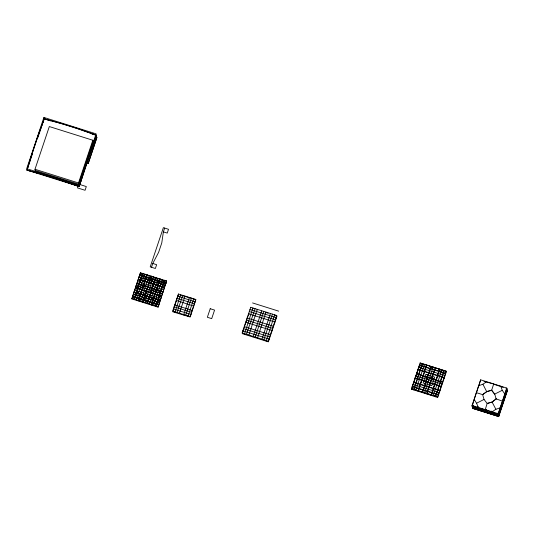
<?xml version="1.0" encoding="UTF-8"?>
<svg xmlns="http://www.w3.org/2000/svg" width="534" height="534" viewBox="0 0 534 534"><rect width="100%" height="100%" fill="white"/><g stroke="black" fill="none" stroke-linecap="round" stroke-linejoin="round"><path stroke-width="0.8" d="M476.401 392.951L478.664 385.735L482.91 384.213L486.648 381.723L487.182 382.257L493.696 383.939L491.634 390.341L494.751 394.252L491.62 390.127L486.694 391.529L482.643 394.633L476.348 392.65L472.176 406.16L485.152 409.872L498.282 414.371L506.879 388.732L506.005 388.418M504.697 394.786L504.77 393.945L502.26 390.301L500.745 386.162L500.358 386.402L494.491 384.48M474.252 399.512L476.535 403.217L484.038 399.452L487.222 403.504L492.114 402.109L496.153 398.885L502.507 401.161M164.659 228.071L163.384 231.869L161.769 242.937L158.618 252.328L152.777 263.476L151.502 267.274M485.326 411.914L485.713 409.465M485.76 411.888L486.147 409.438M486.454 410.225L486.234 412.041L485.293 411.727M35.584 172.375L51.725 176.607A56.297 10.34 18.5 0 1 62.598 180.025L79.085 186.059L84.292 169.138A56.297 5.687 -72.5 0 1 87.876 158.458L93.423 143.339L92.829 140.242L49.322 126.558L34.99 169.278L35.584 172.375L79.085 186.059L93.423 143.339M29.05 163.324L26.967 170.112L79.179 186.533L96.38 135.269L93.076 134.034M29.056 163.371L32.22 153.438A102.848 10.386 -72.5 0 1 38.668 134.214L44.168 118.848L47.392 119.669M158.071 307.157L166.561 280.951L158.071 307.157L131.965 298.947L134.788 290.169L140.455 272.747L166.568 281.004M136.777 290.743L133.954 299.521L142.458 273.381L136.724 290.469M137.125 290.843L134.301 299.621L142.805 273.488L137.071 290.576M141.103 291.991L138.286 300.776L146.81 274.75L141.076 291.838M141.45 292.091L138.633 300.876L147.157 274.856L141.423 291.944M140.622 301.45L149.22 275.818L166.668 281.525M145.789 293.406L142.972 302.191L151.509 276.225L145.775 293.313M150.141 294.775L147.324 303.559L155.855 277.593L150.127 294.681M149.32 304.186L157.924 278.554M154.152 296.09L151.336 304.867L159.86 278.855L154.126 295.943M154.506 296.21L151.683 304.987L160.207 278.962L154.473 296.05M158.531 297.578L155.708 306.362L164.212 280.223L158.478 297.311M158.878 297.692L156.055 306.469L164.559 280.33L158.825 297.418M175.399 303.746L172.816 311.796L190.171 317.036L195.858 299.707L181.647 295.382M243.671 329.251L242.262 333.637L268.362 341.847L276.966 316.215L275.504 315.721M244.145 327.789L244.846 325.593M411.674 389.259L417.308 371.904M30.198 160.5L26.967 170.112L43.141 174.491A89.318 16.407 18.5 0 1 62.718 180.652L79.179 186.533L84.412 169.759A89.318 9.018 -72.5 0 1 90.86 150.535L96.38 135.269L79.92 129.382A89.318 16.407 18.5 0 0 60.342 123.227L44.168 118.848L43.054 121.845M30.411 159.86L31.272 157.296M31.486 156.656L32.347 154.092M37.934 137.432L38.795 134.868M39.009 134.228L39.87 131.664M40.083 131.024L44.168 118.848L47.433 119.876M79.085 186.059L78.498 182.962L92.829 140.242M93.063 141.45L77.477 187.895L85.066 190.278L86.314 186.56L35.224 170.493M86.702 162.79L88.284 163.284L96.868 137.605L95.286 137.105M88.284 163.284L96.868 137.605M131.865 298.426L140.455 272.74M136.217 299.794L144.807 274.109M144.914 302.531L153.505 276.846M153.618 305.268L162.209 279.582M175.633 303.018L178.503 294.474M177.028 312.457L182.762 295.369M185.732 315.193L191.466 298.106M245.079 324.859L247.95 316.315M246.474 334.297L255.078 308.665M255.179 337.034L263.776 311.402M263.876 339.771L272.48 314.139M411.514 388.659L420.104 362.98L446.204 371.19L437.613 396.869L411.514 388.659L437.613 396.869M417.348 371.984L414.437 380.448M422.461 363.767L413.957 389.9M424.463 364.395L415.852 389.98M431.158 366.504L422.628 392.463M424.563 392.764L433.161 367.132M439.515 369.127L430.991 395.147M433.261 395.5L441.865 369.868M444.215 370.609L435.711 396.749L435.364 396.642L443.867 370.496L443.961 371.003M472.043 405.473L480.647 379.834L506.746 388.044L507.3 390.935L498.703 416.567L472.597 408.356L472.043 405.473L498.149 413.683L498.703 416.567M472.456 405.266L472.169 406.12L473.037 406.394L473.458 408.577L474.119 406.601M473.037 406.394L473.324 405.54M473.665 406.367L473.024 408.437L473.271 407.395L497.715 415.085M474.085 406.407L473.598 408.15L472.73 407.876L498.829 416.086L497.928 415.619M477.416 407.462L476.935 409.198M477.196 408.423L477.716 406.875M477.349 409.238L478.13 406.915M478.29 407.736L477.803 409.471L478.324 407.923M482.069 408.71L481.288 411.04M496.153 398.885L492.101 401.989L487.175 403.39L485.152 409.872M497.401 414.057L497.688 413.203L498.562 413.476L498.976 415.659L498.109 415.385L497.821 416.24L497.401 414.057L498.275 414.331L498.562 413.476M498.149 413.683L506.746 388.044M506.873 388.692L507 391.736L506.132 391.462M498.449 414.07L506.239 390.841L507.146 391.309L506.239 390.841M499.524 411.167L506.419 390.608L507.287 390.881M506.853 390.741L498.255 416.373L498.502 415.332M506.819 390.554L506.566 391.596M498.796 415.893L507.113 391.115M248.217 315.561L249.011 313.291M417.575 371.15L419.951 364.348M417.608 371.23L419.984 364.448M94.164 141.343L90.88 150.635A102.848 10.386 -72.5 0 0 84.425 169.859L79.179 186.533L62.738 180.752A102.848 18.89 18.5 0 0 43.161 174.591L26.967 170.112L32.2 153.338A89.318 9.018 -72.5 0 1 38.648 134.114L43.06 121.872M478.591 386.576L480.647 379.834M94.151 141.29L96.38 135.269L93.764 134.448M446.291 371.884L437.713 397.45L411.621 389.226M489.578 413.096L490.325 411.44M489.972 413.209L490.753 411.741M490.392 413.51L491.527 411.12M490.786 412.775L491.567 411.307M491.634 390.341L486.748 391.736L482.643 394.633L484.038 399.452M500.351 407.722L495.886 409.304L491.761 412.034M502.26 390.301L494.758 394.065L496.133 399.031M47.399 119.696L60.362 123.327A102.848 18.89 18.5 0 1 79.94 129.482L93.083 134.061M483.978 381.389L486.381 382.044M140.562 273.315L149.22 275.818M144.22 276.478L166.001 283.434L165.9 282.927L139.795 274.716L139.895 275.224L144.22 276.478L144.147 276.085M137.652 281.625L163.758 289.835M422.581 364.275L424.944 364.956M145.535 286.431L136.817 283.601L162.983 292.138L154.239 289.168M134.788 290.169L160.888 298.379M48.087 120.077L50.697 120.898M90.506 133.42L93.116 134.241M95.299 137.165L96.881 137.659M86.688 162.73L88.27 163.23M34.99 169.278L78.498 182.962M163.384 231.869L167.242 233.084L168.517 229.286L163.364 227.671L150.214 266.866L155.367 268.489L156.642 264.69L152.777 263.476M252.562 302.932L278.668 311.142M265.845 312.497L268.215 313.244M446.217 371.237L420.104 362.98M429.663 366.344L433.621 367.586M429.676 366.437L433.621 367.672M419.45 364.996L445.556 373.206L445.65 373.713M249.291 311.569L275.397 319.779M139.02 277.012L165.126 285.223M139.034 277.066L165.133 285.276M418.676 367.299L444.782 375.509M417.902 369.608L444.008 377.818L444.081 378.199M419.243 372.198L419.591 372.311M440.997 379.04L441.344 379.153M176.981 298.272L194.383 303.746M246.428 320.113L272.527 328.323M425.304 376.37L434.009 379.107M136.157 285.557L162.256 293.767L136.163 285.61M425.191 376.71L433.888 379.447M423.756 380.982L432.46 383.719M416.38 380.749L416.727 380.855M438.134 387.591L438.481 387.697M174.111 306.816L191.512 312.29M243.557 328.657L269.663 336.867M133.286 294.101L159.392 302.311M133.3 294.154L159.406 302.364M413.603 382.424L439.709 390.634L439.782 391.028M439.048 392.597L412.942 384.387M157.971 306.636L131.858 298.373L131.965 298.947M489.077 412.542L472.87 407.449L472.583 408.303L498.689 416.513M490.653 413.042L497.755 415.272M472.984 408.25L498.215 416.186M161.508 282.286L165.88 283.768L165.787 283.267L139.681 275.057L139.781 275.557L161.508 282.286L161.435 281.899M438.307 369.081L443.407 370.816M439.742 369.655L443.38 370.89M501.086 386.663L503.255 387.437M489.544 412.909L490.359 413.316M478.584 407.889L476.535 403.217M482.91 384.213L486.748 391.736M495.886 409.304L492.114 402.109M445.536 374.047L445.443 373.546L419.337 365.336L419.43 365.837M506.292 388.986L506.713 391.168M497.982 413.763L498.396 415.946M473.464 406.267L473.745 407.722M472.75 405.827L473.164 408.009M444.195 377.872L444.121 377.478L418.015 369.268L418.095 369.661M442.753 382.077L416.587 373.54L416.647 373.867M442.639 382.417L416.473 373.88L416.533 374.207M439.936 369.635L439.862 369.241L431.339 395.267M441.905 384.006L415.812 375.843M441.318 386.349L415.152 377.812L415.212 378.139M441.204 386.689L415.038 378.152L415.098 378.479M439.896 390.674L439.822 390.294L413.716 382.084L413.79 382.464M437.026 377.945L436.679 377.825M438.487 395.067L438.387 394.566L412.288 386.356L412.381 386.856M438.374 395.42L438.274 394.906L412.168 386.696L412.268 387.21M430.878 366.724L430.811 366.391L422.274 392.356M432.3 376.303L429.429 384.854M434.162 386.489L433.808 386.369M429.636 377.645L429.523 377.985M427.948 374.935L425.077 383.485M428.201 381.917L428.088 382.257M422.207 364.168L422.114 363.654L413.61 389.8M423.969 373.827L423.629 373.727M426.973 393.832L435.51 367.873L435.577 368.2L435.163 367.759L426.626 393.725M421.106 382.371L420.759 382.271M418.282 391.155L426.813 365.136L426.886 365.516L426.466 365.022L417.935 391.055M276.238 318.291L276.111 317.643L250.005 309.433L250.132 310.08M274.75 315.314L274.656 314.826L266.179 341.106M274.783 322.449L274.676 321.915L248.61 313.872M273.335 326.661L273.248 326.187L247.142 317.977L247.235 318.451M270.351 313.725L261.807 339.617M271.899 330.933L271.813 330.459L245.707 322.249L245.8 322.723M270.478 335.265L270.378 334.731L244.305 326.688M266.045 312.557L265.952 312.09L257.441 338.196M269.069 339.657L268.949 339.003L242.843 330.793L242.95 331.36M261.667 311.042L253.089 336.827M257.355 309.88L257.254 309.353L248.751 335.512M252.976 308.392L252.902 307.984L244.425 334.264M195.144 301.844L177.695 296.136L177.782 296.61M193.682 299.027L187.995 316.348M193.708 306.115L176.26 300.408L176.353 300.882M192.287 310.448L174.885 304.981M189.336 297.658L183.643 314.98M190.878 314.84L190.798 314.426L173.396 308.952L173.49 309.44M184.971 296.216L179.304 313.672M180.659 295.048L180.585 294.681L174.978 312.423M161.548 281.558L161.628 281.952M152.644 286.03L155.507 277.486L146.97 303.445L149.774 294.574M154.386 302.918L154.459 303.299M154.266 303.259L154.346 303.652M148.292 284.662L151.162 276.118L142.625 302.077L145.428 293.206M144.033 276.425L144.107 276.812M136.984 297.445L137.058 297.825M136.864 297.785L136.944 298.179M43.901 117.433L26.7 168.697L78.905 185.118L96.107 133.854L43.901 117.433M178.409 294L172.676 311.088L190.084 316.562L195.811 299.474L178.409 294M210.222 308.725L207.352 317.269L211.704 318.638L214.568 310.094L210.222 308.725M250.726 307.297L242.122 332.929L268.228 341.139L276.832 315.507L250.726 307.297M425.965 374.401L423.095 382.945L431.799 385.681L434.663 377.137L425.965 374.401M147.097 281.879L138.44 279.382L138.366 278.988L164.465 287.199L164.545 287.592L147.097 281.879M146.977 282.212L138.319 279.716L138.246 279.329L164.352 287.539L164.425 287.926L146.977 282.212M145.648 286.091L136.931 283.26L163.097 291.798L145.648 286.091M144.213 290.363L135.496 287.532L161.662 296.07L144.213 290.363M144.1 290.703L135.382 287.873L161.548 296.41L144.1 290.703M142.792 294.688L134.134 292.185L134.061 291.804L160.167 300.015L160.24 300.395L142.792 294.688M142.678 295.042L134.027 292.539L133.947 292.145L160.053 300.355L160.127 300.749L142.678 295.042M141.383 299.08L132.726 296.577L132.632 296.076L158.732 304.287L158.832 304.787L141.383 299.08M141.27 299.427L132.612 296.931L132.519 296.417L158.618 304.627L158.718 305.141L141.27 299.427"/></g></svg>
